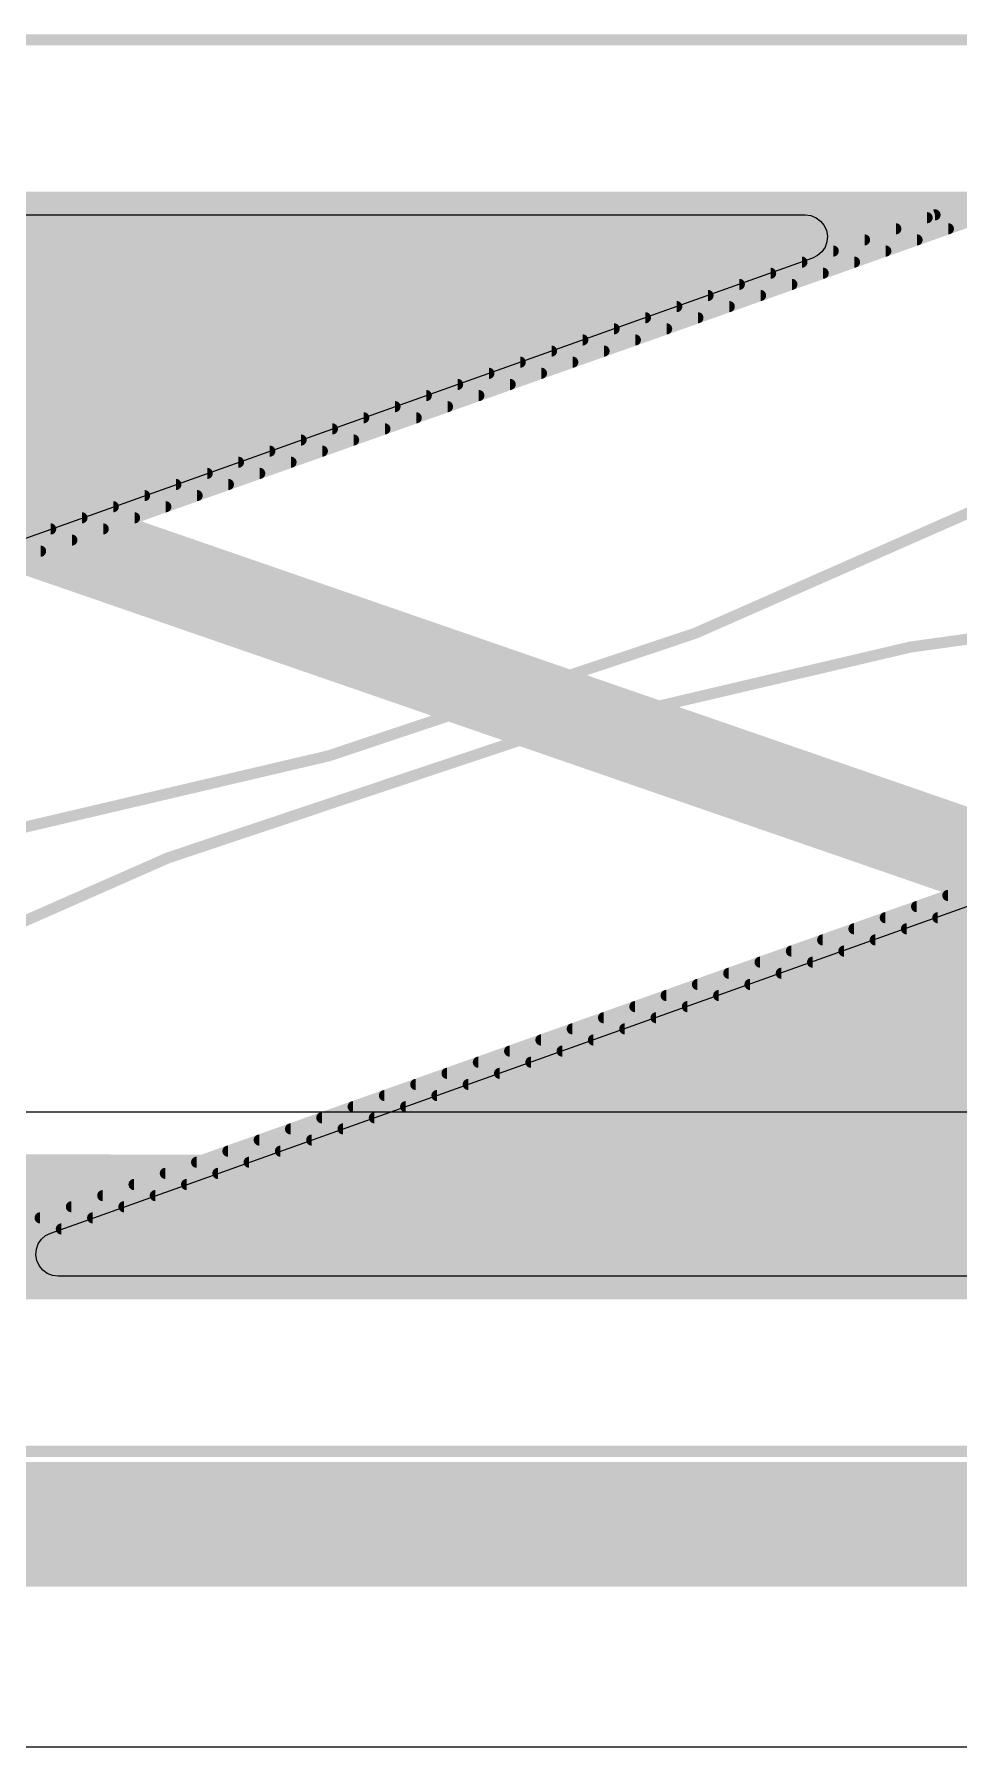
# Model space of a CAD drawing. Extents: x 0 to 82, y 0 to 110.
# Drawn here: x 18.71 to 29.27, y 0 to 19.56 of the extents above; entities that cross this region are included whole.
import ezdxf

# ---------------------------------------------------------------- set-up
doc = ezdxf.new("R2010")
doc.units = 0
for name, color, linetype in [('1', 22, 'CONTINUOUS'), ('16', 175, 'CONTINUOUS'), ('18', 82, 'CONTINUOUS'), ('19', 53, 'CONTINUOUS'), ('20', 7, 'CONTINUOUS'), ('21', 253, 'CONTINUOUS'), ('29', 253, 'CONTINUOUS'), ('30', 253, 'CONTINUOUS'), ('31', 253, 'CONTINUOUS')]:
    doc.layers.add(name, color=color, linetype=linetype)

# ---------------------------------------------------------------- blocks, each defined once
blk = doc.blocks.new('ROUNDV')
at = {"const_width": 0.5}
blk.add_lwpolyline([(0, -0.25, 1), (0, 0.25, 1), (0, -0.25)], format="xyb", dxfattribs=at)

msp = doc.modelspace()

# ---------------------------------------------------------------- linework, layer by layer
at = {"layer": '1'}
for p, q in [((10.75, 17.5), (27.5172, 17.5)), ((27.5172, 17.5), (27.5812, 17.4918)), ((27.5812, 17.4918), (27.641, 17.4677)), ((27.641, 17.4677), (27.6929, 17.4294)), ((27.6929, 17.4294), (27.7335, 17.3791)), ((27.7335, 17.3791), (27.76, 17.3203)), ((27.76, 17.3203), (27.7709, 17.2567)), ((27.7709, 17.2567), (27.7654, 17.1924)), ((27.6593, 17.0355), (27.6017, 17.0065)), ((27.7078, 17.0781), (27.6593, 17.0355)), ((27.7439, 17.1316), (27.7078, 17.0781)), ((27.7654, 17.1924), (27.7439, 17.1316)), ((27.6017, 17.0065), (10.75, 11)), ((18.8983, 5.8685), (35.75, 11.875)), ((18.7291, 5.6183), (18.7346, 5.6826)), ((18.7346, 5.6826), (18.7561, 5.7434)), ((18.7561, 5.7434), (18.7922, 5.7969)), ((18.7922, 5.7969), (18.8407, 5.8395)), ((18.8407, 5.8395), (18.8983, 5.8685)), ((18.74, 5.5547), (18.7291, 5.6183)), ((18.7665, 5.4959), (18.74, 5.5547)), ((18.8071, 5.4456), (18.7665, 5.4959)), ((18.859, 5.4073), (18.8071, 5.4456)), ((18.9188, 5.3832), (18.859, 5.4073)), ((18.9828, 5.375), (18.9188, 5.3832)), ((35.75, 5.375), (18.9828, 5.375))]:
    msp.add_line(p, q, dxfattribs=at)
at = {"layer": '1', "const_width": 1.016}
msp.add_lwpolyline([(23.5, 6.25), (34.9, 8.475)], dxfattribs=at)
at = {"layer": '1', "const_width": 0.508}
msp.add_lwpolyline([(23.4513, 6.4993, 1), (23.5487, 6.0007)], format="xyb", dxfattribs=at)
at = {"layer": '16'}
for points, const_width in [([(16.256, 14.732), (39, 6.875)], 1.016), ([(12.487, 6.272), (23.5, 6.25)], 1.016), ([(40.132, 2.54), (10.16, 2.54)], 1.4224)]:
    msp.add_lwpolyline(points, dxfattribs=dict(at, const_width=const_width))
at = {"layer": '16', "const_width": 0.508}
msp.add_lwpolyline([(23.4995, 5.996, 1), (23.5005, 6.504)], format="xyb", dxfattribs=at)
at = {"layer": '19'}
msp.add_line((5.56, 7.2525), (76.56, 7.2525), dxfattribs=at)
at = {"layer": '20'}
msp.add_line((0, 0), (82, 0), dxfattribs=at)
at = {"layer": '21', "const_width": 0.127}
for points in [[(35.3, 19.5), (9, 19.5)], [(11.2, 3.375), (37.5, 3.375)]]:
    msp.add_lwpolyline(points, dxfattribs=at)
for points in [[(9, 9.5, 0.1158), (30.3, 14.5)], [(37.5, 13.375, 0.1158), (16.2, 8.375)]]:
    msp.add_lwpolyline(points, format="xyb", dxfattribs=at)
at = {"layer": '29', "const_width": 0.127}
for points in [[(30.2, 17.7), (10.5, 17.7)], [(29.885, 17.595), (10.5, 17.595)], [(29.5099, 17.468), (10.5, 17.468)], [(11.3, 11), (29.6, 17.5)], [(29.1524, 17.341), (10.5, 17.341)], [(28.7948, 17.214), (10.5, 17.214)], [(28.4372, 17.087), (10.5, 17.087)], [(28.0797, 16.96), (10.5, 16.96)], [(27.7221, 16.833), (10.5, 16.833)], [(27.3646, 16.706), (10.5, 16.706)], [(27.007, 16.579), (10.5, 16.579)], [(26.6495, 16.452), (10.5, 16.452)], [(26.2919, 16.325), (10.5, 16.325)], [(25.9344, 16.198), (10.5, 16.198)], [(25.5768, 16.071), (10.5, 16.071)], [(25.2193, 15.944), (10.5, 15.944)], [(24.8617, 15.817), (10.5, 15.817)], [(24.5042, 15.69), (10.5, 15.69)], [(24.1466, 15.563), (10.5, 15.563)], [(23.789, 15.436), (10.5, 15.436)], [(23.4315, 15.309), (10.5, 15.309)], [(23.0739, 15.182), (10.5, 15.182)], [(22.7164, 15.055), (10.5, 15.055)], [(22.3588, 14.928), (10.5, 14.928)], [(22.0013, 14.801), (10.5, 14.801)], [(21.6437, 14.674), (10.5, 14.674)], [(21.2862, 14.547), (10.5, 14.547)], [(20.9286, 14.42), (10.5, 14.42)], [(20.5711, 14.293), (10.5, 14.293)], [(20.2135, 14.166), (10.5, 14.166)], [(19.856, 14.039), (10.5, 14.039)], [(19.4984, 13.912), (10.5, 13.912)], [(19.1408, 13.785), (10.5, 13.785)], [(18.7833, 13.658), (10.5, 13.658)], [(35.2, 11.875), (16.9, 5.375)], [(29.1469, 9.725), (36, 9.725)], [(28.7894, 9.598), (36, 9.598)], [(28.0743, 9.344), (36, 9.344)], [(28.4318, 9.471), (36, 9.471)], [(27.7167, 9.217), (36, 9.217)], [(27.0016, 8.963), (36, 8.963)], [(27.3592, 9.09), (36, 9.09)], [(26.644, 8.836), (36, 8.836)], [(25.9289, 8.582), (36, 8.582)], [(26.2865, 8.709), (36, 8.709)], [(25.5714, 8.455), (36, 8.455)], [(24.8563, 8.201), (36, 8.201)], [(25.2138, 8.328), (36, 8.328)], [(24.4987, 8.074), (36, 8.074)], [(23.7836, 7.82), (36, 7.82)], [(24.1412, 7.947), (36, 7.947)], [(23.4261, 7.693), (36, 7.693)], [(22.711, 7.439), (36, 7.439)], [(23.0685, 7.566), (36, 7.566)], [(21.9958, 7.185), (36, 7.185)], [(22.3534, 7.312), (36, 7.312)], [(21.6383, 7.058), (36, 7.058)], [(20.9232, 6.804), (36, 6.804)], [(21.2807, 6.931), (36, 6.931)], [(20.5656, 6.677), (36, 6.677)], [(19.8505, 6.423), (36, 6.423)], [(20.2081, 6.55), (36, 6.55)], [(19.493, 6.296), (36, 6.296)], [(18.7779, 6.042), (36, 6.042)], [(19.1354, 6.169), (36, 6.169)], [(18.4203, 5.915), (36, 5.915)], [(17.7052, 5.661), (36, 5.661)], [(18.0628, 5.788), (36, 5.788)], [(17.3476, 5.534), (36, 5.534)], [(16.615, 5.28), (36, 5.28)], [(16.9901, 5.407), (36, 5.407)], [(16.3, 5.175), (36, 5.175)]]:
    msp.add_lwpolyline(points, dxfattribs=at)
at = {"layer": '29', "const_width": 0.0635}
for points in [[(28.7948, 17.1823, 1), (28.7948, 17.2458)], [(29.1524, 17.3093, 1), (29.1524, 17.3727)], [(28.0797, 16.9283, 1), (28.0797, 16.9917)], [(28.4372, 17.0553, 1), (28.4372, 17.1187)], [(27.7221, 16.8013, 1), (27.7221, 16.8648)], [(27.007, 16.5473, 1), (27.007, 16.6107)], [(27.3646, 16.6743, 1), (27.3646, 16.7377)], [(26.6495, 16.4203, 1), (26.6495, 16.4838)], [(25.9344, 16.1663, 1), (25.9344, 16.2297)], [(26.2919, 16.2933, 1), (26.2919, 16.3567)], [(25.5768, 16.0393, 1), (25.5768, 16.1028)], [(24.8617, 15.7852, 1), (24.8617, 15.8488)], [(25.2193, 15.9123, 1), (25.2193, 15.9758)], [(24.5042, 15.6583, 1), (24.5042, 15.7218)], [(23.789, 15.4042, 1), (23.789, 15.4678)], [(24.1466, 15.5312, 1), (24.1466, 15.5948)], [(23.4315, 15.2773, 1), (23.4315, 15.3408)], [(22.7164, 15.0233, 1), (22.7164, 15.0868)], [(23.0739, 15.1502, 1), (23.0739, 15.2138)], [(22.3588, 14.8963, 1), (22.3588, 14.9598)], [(21.6437, 14.6423, 1), (21.6437, 14.7058)], [(22.0013, 14.7692, 1), (22.0013, 14.8328)], [(20.9286, 14.3882, 1), (20.9286, 14.4518)], [(21.2862, 14.5152, 1), (21.2862, 14.5788)], [(20.5711, 14.2613, 1), (20.5711, 14.3248)], [(19.856, 14.0073, 1), (19.856, 14.0708)], [(20.2135, 14.1342, 1), (20.2135, 14.1978)], [(19.4984, 13.8803, 1), (19.4984, 13.9438)], [(18.7833, 13.6263, 1), (18.7833, 13.6898)], [(19.1408, 13.7532, 1), (19.1408, 13.8168)], [(29.1469, 9.7568, 1), (29.1469, 9.6932)], [(28.7894, 9.6298, 1), (28.7894, 9.5663)], [(28.0743, 9.3758, 1), (28.0743, 9.3123)], [(28.4318, 9.5028, 1), (28.4318, 9.4392)], [(27.7167, 9.2488, 1), (27.7167, 9.1852)], [(27.0016, 8.9948, 1), (27.0016, 8.9313)], [(27.3592, 9.1218, 1), (27.3592, 9.0582)], [(26.644, 8.8678, 1), (26.644, 8.8042)], [(25.9289, 8.6138, 1), (25.9289, 8.5503)], [(26.2865, 8.7408, 1), (26.2865, 8.6772)], [(25.5714, 8.4868, 1), (25.5714, 8.4232)], [(24.8563, 8.2328, 1), (24.8563, 8.1692)], [(25.2138, 8.3598, 1), (25.2138, 8.2963)], [(24.4987, 8.1058, 1), (24.4987, 8.0422)], [(23.7836, 7.8518, 1), (23.7836, 7.7883)], [(24.1412, 7.9787, 1), (24.1412, 7.9153)], [(23.4261, 7.7248, 1), (23.4261, 7.6613)], [(22.711, 7.4707, 1), (22.711, 7.4073)], [(23.0685, 7.5978, 1), (23.0685, 7.5343)], [(21.9958, 7.2168, 1), (21.9958, 7.1533)], [(22.3534, 7.3438, 1), (22.3534, 7.2803)], [(21.6383, 7.0898, 1), (21.6383, 7.0263)], [(20.9232, 6.8357, 1), (20.9232, 6.7723)], [(21.2807, 6.9627, 1), (21.2807, 6.8993)], [(20.5656, 6.7088, 1), (20.5656, 6.6453)], [(19.8505, 6.4547, 1), (19.8505, 6.3913)], [(20.2081, 6.5818, 1), (20.2081, 6.5183)], [(19.493, 6.3277, 1), (19.493, 6.2643)], [(18.7779, 6.0738, 1), (18.7779, 6.0103)], [(19.1354, 6.2008, 1), (19.1354, 6.1373)]]:
    msp.add_lwpolyline(points, format="xyb", dxfattribs=at)
at = {"layer": '31', "const_width": 0.127}
for points in [[(10.7, 11), (29, 17.5)], [(29, 17.5), (10.7, 17.5)], [(28.9099, 17.468), (10.7, 17.468)], [(28.5524, 17.341), (10.7, 17.341)], [(28.1948, 17.214), (10.7, 17.214)], [(27.8372, 17.087), (10.7, 17.087)], [(27.4797, 16.96), (10.7, 16.96)], [(27.1221, 16.833), (10.7, 16.833)], [(26.7646, 16.706), (10.7, 16.706)], [(26.407, 16.579), (10.7, 16.579)], [(26.0495, 16.452), (10.7, 16.452)], [(25.6919, 16.325), (10.7, 16.325)], [(25.3344, 16.198), (10.7, 16.198)], [(24.9768, 16.071), (10.7, 16.071)], [(24.6193, 15.944), (10.7, 15.944)], [(24.2617, 15.817), (10.7, 15.817)], [(23.9042, 15.69), (10.7, 15.69)], [(23.5466, 15.563), (10.7, 15.563)], [(23.189, 15.436), (10.7, 15.436)], [(22.8315, 15.309), (10.7, 15.309)], [(22.4739, 15.182), (10.7, 15.182)], [(22.1164, 15.055), (10.7, 15.055)], [(21.7588, 14.928), (10.7, 14.928)], [(21.4013, 14.801), (10.7, 14.801)], [(21.0437, 14.674), (10.7, 14.674)], [(20.6862, 14.547), (10.7, 14.547)], [(20.3286, 14.42), (10.7, 14.42)], [(19.9711, 14.293), (10.7, 14.293)], [(19.6135, 14.166), (10.7, 14.166)], [(19.256, 14.039), (10.7, 14.039)], [(18.8984, 13.912), (10.7, 13.912)], [(35.8, 11.875), (17.5, 5.375)], [(28.6743, 9.344), (35.8, 9.344)], [(29.0318, 9.471), (35.8, 9.471)], [(28.3167, 9.217), (35.8, 9.217)], [(27.6016, 8.963), (35.8, 8.963)], [(27.9592, 9.09), (35.8, 9.09)], [(27.244, 8.836), (35.8, 8.836)], [(26.5289, 8.582), (35.8, 8.582)], [(26.8865, 8.709), (35.8, 8.709)], [(26.1714, 8.455), (35.8, 8.455)], [(25.4563, 8.201), (35.8, 8.201)], [(25.8138, 8.328), (35.8, 8.328)], [(25.0987, 8.074), (35.8, 8.074)], [(24.3836, 7.82), (35.8, 7.82)], [(24.7412, 7.947), (35.8, 7.947)], [(24.0261, 7.693), (35.8, 7.693)], [(23.311, 7.439), (35.8, 7.439)], [(23.6685, 7.566), (35.8, 7.566)], [(22.5958, 7.185), (35.8, 7.185)], [(22.9534, 7.312), (35.8, 7.312)], [(22.2383, 7.058), (35.8, 7.058)], [(21.5232, 6.804), (35.8, 6.804)], [(21.8807, 6.931), (35.8, 6.931)], [(21.1656, 6.677), (35.8, 6.677)], [(20.4505, 6.423), (35.8, 6.423)], [(20.8081, 6.55), (35.8, 6.55)], [(20.093, 6.296), (35.8, 6.296)], [(19.3779, 6.042), (35.8, 6.042)], [(19.7354, 6.169), (35.8, 6.169)], [(19.0203, 5.915), (35.8, 5.915)], [(18.3052, 5.661), (35.8, 5.661)], [(18.6628, 5.788), (35.8, 5.788)], [(17.9476, 5.534), (35.8, 5.534)], [(17.5, 5.375), (35.8, 5.375)], [(17.5901, 5.407), (35.8, 5.407)]]:
    msp.add_lwpolyline(points, dxfattribs=at)
at = {"layer": '31', "const_width": 0.0635}
for points in [[(28.9099, 17.4363, 1), (28.9099, 17.4997)], [(29.0106, 17.4701, 1), (28.9894, 17.5299)], [(29, 17.4683, 1), (29, 17.5317)], [(28.1948, 17.1823, 1), (28.1948, 17.2458)], [(28.5524, 17.3093, 1), (28.5524, 17.3727)], [(27.4797, 16.9283, 1), (27.4797, 16.9917)], [(27.8372, 17.0553, 1), (27.8372, 17.1187)], [(27.1221, 16.8013, 1), (27.1221, 16.8648)], [(26.407, 16.5473, 1), (26.407, 16.6107)], [(26.7646, 16.6743, 1), (26.7646, 16.7377)], [(26.0495, 16.4203, 1), (26.0495, 16.4838)], [(25.3344, 16.1663, 1), (25.3344, 16.2297)], [(25.6919, 16.2933, 1), (25.6919, 16.3567)], [(24.9768, 16.0393, 1), (24.9768, 16.1028)], [(24.2617, 15.7852, 1), (24.2617, 15.8488)], [(24.6193, 15.9123, 1), (24.6193, 15.9758)], [(23.9042, 15.6583, 1), (23.9042, 15.7218)], [(23.189, 15.4042, 1), (23.189, 15.4678)], [(23.5466, 15.5312, 1), (23.5466, 15.5948)], [(22.8315, 15.2773, 1), (22.8315, 15.3408)], [(22.1164, 15.0233, 1), (22.1164, 15.0868)], [(22.4739, 15.1502, 1), (22.4739, 15.2138)], [(21.7588, 14.8963, 1), (21.7588, 14.9598)], [(21.0437, 14.6423, 1), (21.0437, 14.7058)], [(21.4013, 14.7692, 1), (21.4013, 14.8328)], [(20.3286, 14.3882, 1), (20.3286, 14.4518)], [(20.6862, 14.5152, 1), (20.6862, 14.5788)], [(19.9711, 14.2613, 1), (19.9711, 14.3248)], [(19.256, 14.0073, 1), (19.256, 14.0708)], [(19.6135, 14.1342, 1), (19.6135, 14.1978)], [(18.8984, 13.8803, 1), (18.8984, 13.9438)], [(28.6743, 9.3758, 1), (28.6743, 9.3123)], [(29.0318, 9.5028, 1), (29.0318, 9.4392)], [(28.3167, 9.2488, 1), (28.3167, 9.1852)], [(27.6016, 8.9948, 1), (27.6016, 8.9313)], [(27.9592, 9.1218, 1), (27.9592, 9.0582)], [(27.244, 8.8678, 1), (27.244, 8.8042)], [(26.5289, 8.6138, 1), (26.5289, 8.5503)], [(26.8865, 8.7408, 1), (26.8865, 8.6772)], [(26.1714, 8.4868, 1), (26.1714, 8.4232)], [(25.4563, 8.2328, 1), (25.4563, 8.1692)], [(25.8138, 8.3598, 1), (25.8138, 8.2963)], [(25.0987, 8.1058, 1), (25.0987, 8.0422)], [(24.3836, 7.8518, 1), (24.3836, 7.7883)], [(24.7412, 7.9787, 1), (24.7412, 7.9153)], [(24.0261, 7.7248, 1), (24.0261, 7.6613)], [(23.311, 7.4707, 1), (23.311, 7.4073)], [(23.6685, 7.5978, 1), (23.6685, 7.5343)], [(22.5958, 7.2168, 1), (22.5958, 7.1533)], [(22.9534, 7.3438, 1), (22.9534, 7.2803)], [(22.2383, 7.0898, 1), (22.2383, 7.0263)], [(21.5232, 6.8357, 1), (21.5232, 6.7723)], [(21.8807, 6.9627, 1), (21.8807, 6.8993)], [(21.1656, 6.7088, 1), (21.1656, 6.6453)], [(20.4505, 6.4547, 1), (20.4505, 6.3913)], [(20.8081, 6.5818, 1), (20.8081, 6.5183)], [(20.093, 6.3277, 1), (20.093, 6.2643)], [(19.3779, 6.0738, 1), (19.3779, 6.0103)], [(19.7354, 6.2008, 1), (19.7354, 6.1373)], [(19.0203, 5.9467, 1), (19.0203, 5.8833)]]:
    msp.add_lwpolyline(points, format="xyb", dxfattribs=at)

# ---------------------------------------------------------------- block references
at = {"layer": '18', "xscale": 1.0064, "yscale": 1.0064}
msp.add_blockref('ROUNDV', (23.5, 6.25), dxfattribs=at)
msp.add_blockref('ROUNDV', (23.5, 6.25), dxfattribs=at)
at = {"layer": '29', "xscale": 1.2096, "yscale": 1.2096}
msp.add_blockref('ROUNDV', (23.5, 6.25), dxfattribs=at)
at = {"layer": '30', "xscale": 1.2096, "yscale": 1.2096}
msp.add_blockref('ROUNDV', (23.5, 6.25), dxfattribs=at)

doc.saveas('drawing.dxf')
